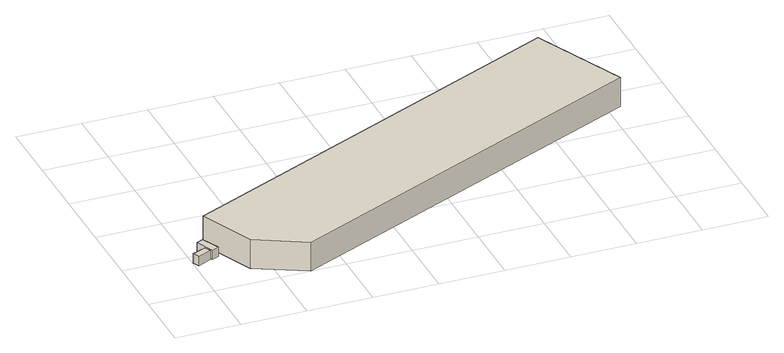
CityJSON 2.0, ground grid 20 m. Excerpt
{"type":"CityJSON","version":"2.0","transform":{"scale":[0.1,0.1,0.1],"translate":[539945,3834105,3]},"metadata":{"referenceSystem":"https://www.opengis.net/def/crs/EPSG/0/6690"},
"CityObjects":{
"building1":{"type":"Building","attributes":{"class":"3001","BuildingDetailAttribute.specifiedBuildingCoverageRate":0.6,"BuildingDetailAttribute.surveyYear":2017,"BuildingTsunamiRiskAttribute.description":"1","BuildingTsunamiRiskAttribute.rank":"2","BuildingTsunamiRiskAttribute.depth":0.63,"BuildingHighTideRiskAttribute.description":"1","BuildingHighTideRiskAttribute.rank":"2","BuildingHighTideRiskAttribute.depth":2.95,"BuildingIDAttribute.prefecture":"27","BuildingIDAttribute.city":"27107"},"geometry":[{"type":"Solid","lod":"1","boundaries":[[[[0,1,2,3]],[[2,4,5,3]],[[1,6,4,2]],[[0,7,6,1]],[[3,5,7,0]],[[4,6,7,5]]]]}]},
"building2":{"type":"Building","attributes":{"class":"3001","BuildingDetailAttribute.specifiedBuildingCoverageRate":0.6,"BuildingDetailAttribute.surveyYear":2017,"BuildingTsunamiRiskAttribute.description":"1","BuildingTsunamiRiskAttribute.rank":"2","BuildingTsunamiRiskAttribute.depth":0.63,"BuildingHighTideRiskAttribute.description":"1","BuildingHighTideRiskAttribute.rank":"2","BuildingHighTideRiskAttribute.depth":2.95,"BuildingIDAttribute.prefecture":"27","BuildingIDAttribute.city":"27107"},"geometry":[{"type":"Solid","lod":"1","boundaries":[[[[8,9,10,11]],[[10,12,13,11]],[[9,14,12,10]],[[8,15,14,9]],[[11,13,15,8]],[[12,14,15,13]]]]}]},
"building3":{"type":"Building","attributes":{"計測周辺長":330.97,"1/2500図郭":65,"区名":"港区","町丁目名称":"海岸通３丁目","街区番号":10,"class":"3001","usage":"431","measuredHeight":9.3,"storeysAboveGround":3,"BuildingDetailAttribute.buildingRoofEdgeArea":4322.62,"BuildingDetailAttribute.buildingStructureType":"610","BuildingDetailAttribute.buildingStructureOrgType":"2","BuildingDetailAttribute.detailedUsage":"1720","BuildingDetailAttribute.specifiedBuildingCoverageRate":0.6,"BuildingDetailAttribute.surveyYear":2017,"BuildingTsunamiRiskAttribute.description":"1","BuildingTsunamiRiskAttribute.rank":"2","BuildingTsunamiRiskAttribute.depth":0.64,"BuildingHighTideRiskAttribute.description":"1","BuildingHighTideRiskAttribute.rank":"2","BuildingHighTideRiskAttribute.depth":2.94,"BuildingIDAttribute.prefecture":"27","BuildingIDAttribute.city":"27107"},"geometry":[{"type":"Solid","lod":"1","boundaries":[[[[16,17,18,19,20]],[[19,21,22,20]],[[18,23,21,19]],[[17,24,23,18]],[[16,25,24,17]],[[20,22,25,16]],[[21,23,24,25,22]]]]}]},
"building4":{"type":"Building","attributes":{"計測周辺長":25.36,"1/2500図郭":65,"区名":"港区","町丁目名称":"海岸通３丁目","街区番号":10,"class":"3001","usage":"431","measuredHeight":3.5,"storeysAboveGround":1,"BuildingDetailAttribute.buildingRoofEdgeArea":36.97,"BuildingDetailAttribute.buildingStructureType":"610","BuildingDetailAttribute.buildingStructureOrgType":"2","BuildingDetailAttribute.detailedUsage":"1720","BuildingDetailAttribute.specifiedBuildingCoverageRate":0.6,"BuildingDetailAttribute.surveyYear":2017,"BuildingTsunamiRiskAttribute.description":"1","BuildingTsunamiRiskAttribute.rank":"1","BuildingTsunamiRiskAttribute.depth":0.48,"BuildingHighTideRiskAttribute.description":"1","BuildingHighTideRiskAttribute.rank":"2","BuildingHighTideRiskAttribute.depth":2.73,"BuildingIDAttribute.prefecture":"27","BuildingIDAttribute.city":"27107"},"geometry":[{"type":"Solid","lod":"1","boundaries":[[[[26,27,28,29]],[[28,30,31,29]],[[27,32,30,28]],[[26,33,32,27]],[[29,31,33,26]],[[30,32,33,31]]]]}]}
},
"vertices":[
[1,163,4],[44,181,4],[53,161,4],[10,142,4],[53,161,34],[10,142,34],[44,181,34],[1,163,34],
[33,216,4],[55,226,4],[81,170,4],[58,160,4],[81,170,34],[58,160,34],[55,226,34],[33,216,34],
[139,79,2],[65,248,2],[1309,815,2],[1442,522,2],[293,0,2],[1442,522,96],[293,0,96],[1309,815,96],[65,248,96],[139,79,96],
[1327,798,7],[1368,817,7],[1401,742,7],[1360,724,7],[1401,742,43],[1360,724,43],[1368,817,43],[1327,798,43]
]}
